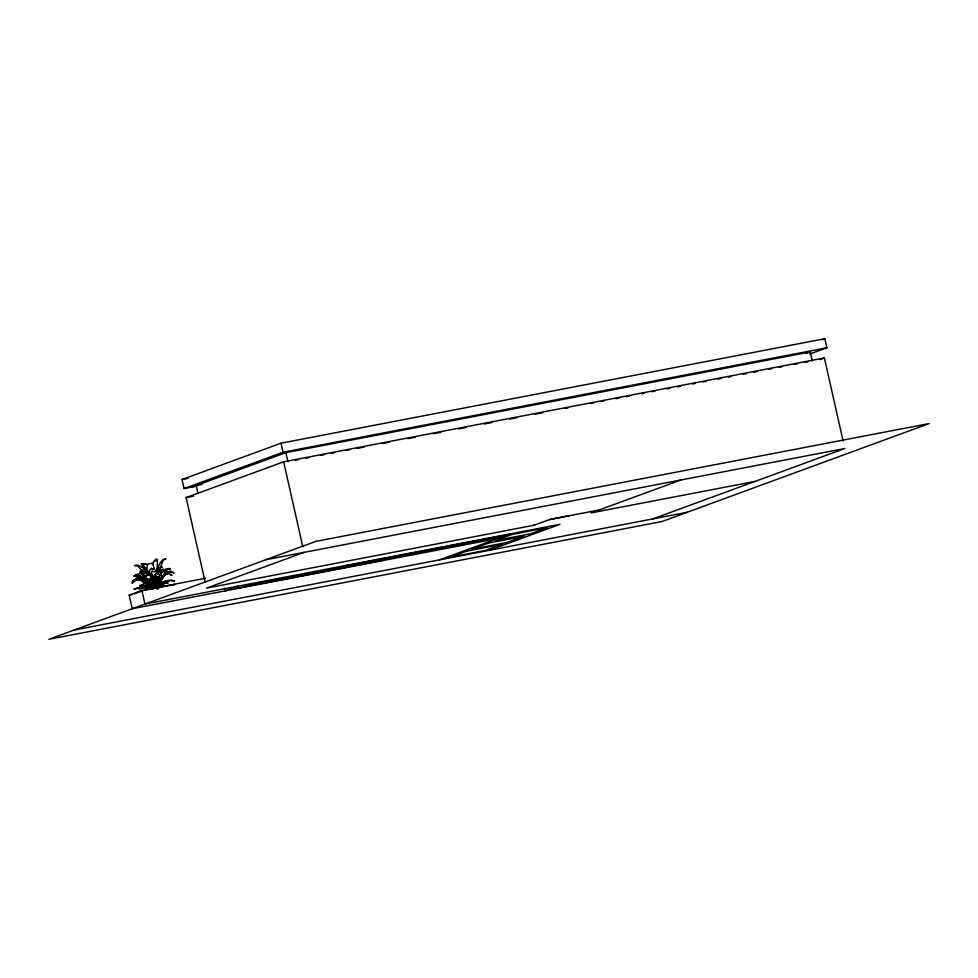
<?xml version="1.0" encoding="UTF-8"?>
<svg xmlns="http://www.w3.org/2000/svg" width="978" height="978" viewBox="0 0 978 978"><rect width="100%" height="100%" fill="white"/><g stroke="black" fill="none" stroke-linecap="round" stroke-linejoin="round"><path stroke-width="1.47" d="M157.984 588.952L158.705 578.927M156.871 569.502C157.58 563.132 158.607 552.57 152.36 564.306M142.531 586.971L145.453 587.46L141.455 586.751C128.913 591.617 134.133 588.267 141.822 586.996M156.333 586.702L156.529 582.472M158.412 588.56L158.644 578.389L161.248 577.754L165.905 572.167C168.509 572.423 159.035 570.37 158.167 573.34M154.842 583.181L155.099 578.108L153.986 578.365L153.803 583.414L154.903 588.279L151.517 578.915M159.255 587.044L159.695 578.389L156.26 576.225M161.358 573.194L161.113 574.954L157.336 577.937L155.111 577.362L154.622 574.771L156.284 573.683L160.49 575.125L163.02 568.903L163.668 570.773M159.328 586.335L160.099 580.81L164.793 572.974L168.754 571.555L174.06 573.035L170.575 571.005L167.262 572.656L163.265 577.069L161.945 576.128M158.387 579.062L157.776 587.595M162.152 575.541L159.622 580.834L158.803 587.741L160.38 581.054L163.46 576.861L160.759 581.03L158.998 587.668M157.103 588.829L158.081 583.976M157.287 588.744L158.595 582.631M159.157 585.822L162.165 577.766L165.563 574.465L168.864 573.414L172.03 575.443L169.39 574.147M159.475 585.7L161.908 578.67L160.844 577.619M147.482 574.172L148.277 571.837M156.602 588.035L156.504 581.665L158.008 577.57L156.945 577.79L155.514 581.873L155.918 588.169M156.223 580.088L157.116 577.668M159.805 587.02L160.991 584.648L164.341 582.533M158.436 569.257L158.705 568.365L156.676 568.927M156.847 560.846L157.556 559.856L157.152 560.443M162.103 571.225L167.018 569.44L163.754 570.797M145.82 578.035L145.331 579.086L149.463 582.705L152.165 587.668M155.429 574.673C155.905 571.128 163.216 566.604 161.859 572.252M161.896 572.839L162.519 571.568C162.959 567.533 173.986 569.954 169.536 568.499L168.265 568.536L165.71 571.238M139.707 575.822L135.575 576.494L139.426 575.761L148.9 581.152L149.927 580.394M158.326 582.754L160.869 578.34M159.047 570.761L163.265 560.211L166.089 558.719C162.531 557.619 157.079 566.543 157.495 571.47L157.971 571.555M157.495 570.92C157.165 568.267 166.028 565.614 160.526 567.79M156.089 579.538L156.859 578.511M155.465 577.9L156.235 580.688M156.089 576.091L155.111 577.142L152.91 576.665L151.504 574.575L151.614 571.445L154.463 571.751L156.651 569.929L157.91 571.066L158.375 573.878M152.959 579.978L150.734 580.529M160.025 586.409L162.568 583.829L159.377 586.507L160.563 585.101L158.717 584.942M152.702 562.692L154.964 561.005M138.693 576.323L137.36 574.771L140.477 577.815L146.187 579.245M162.69 575.798L160.771 578.585L159.952 578.059M153.619 586.934L155.392 585.981M134.964 580.773L132.177 583.463L134.072 579.685L137.495 579.441L142.69 581.03L143.216 581.971L143.864 580.92M165.514 572.9C168.02 569.832 176.236 572.888 166.016 572.497M159.5 577.362L157.654 578.805L155.636 578.511L155.27 575.932M134.194 580.04C130.869 582.362 137.984 575.92 139.756 579.269L144.634 581.47C145.588 583.169 145.111 579.697 143.069 580.101M163.13 582.778L168.033 583.23L167.275 582.179L165.844 582.228M155.319 577.851L151.932 578.401M164.28 574.893L167.372 573.829M196.749 486.103L184.072 488.535L182.03 479.489L281.041 443.181L824.833 338.718L826.875 347.777L809.698 354.073M184.072 488.535L283.082 452.227L826.875 347.777M192.263 486.971L285.906 452.618L810.249 351.909L812.29 360.955M205.172 582.203L186.101 497.594L283.657 461.824L824.381 357.96L843.122 441.078M821.972 339.769L824.833 338.718M497.729 538.511L132.213 608.732L129.145 595.15L141.896 590.467L205.441 578.267M134.194 593.89L143.68 590.419M172.287 585.394L175.001 584.392L145.172 590.125M806.006 353.461L810.249 351.909M820.114 359.525L824.381 357.96M304.06 552.374L206.517 588.145L534.232 525.198M238.057 586.177L225.319 590.846L224.708 588.133M346.615 565.321L344.672 566.03L503.731 535.479L492.949 539.44M439.538 559.856L510.479 533.841M533.89 525.259L549.832 519.465L598.988 510.027M569.282 515.675L549.171 519.66M489.037 550.345L559.966 524.342L144.952 604.049L141.896 590.467M680.933 479.978L591.189 512.888L755.04 481.421M652.888 518.878L844.784 448.499L265.918 559.697M151.896 589.135L148.35 585.48L139.915 585.382C138.668 588.145 145.172 581.397 147.323 583.536C150.245 584.71 146.309 587.35 151.419 589.282M154.879 577.925L155.612 577.717M142.03 574.453L143.448 574.074M155.306 579.514L156.333 579.257M152.898 586.971L153.901 586.751M151.443 574.514L152.189 574.343L150.844 574.135M147.751 582.008L148.411 581.873M182.03 479.489L188.02 478.34M295.442 460.235L298.437 459.66M305.931 458.23L308.926 457.655M320.906 455.345L323.901 454.77M331.395 453.34L334.39 452.753M346.371 450.455L349.366 449.88M356.86 448.437L364.354 447.007M382.325 443.547L389.819 442.105M407.802 438.657L415.283 437.215M433.266 433.767L440.76 432.325M458.731 428.877L466.225 427.435M484.196 423.987L491.689 422.545M509.672 419.085L517.154 417.655M535.137 414.195L542.631 412.753M565.101 408.437L568.096 407.863M590.565 403.547L593.56 402.973M601.054 401.53L604.049 400.956M616.03 398.657L619.037 398.083M626.519 396.64L629.514 396.066M641.507 393.767L644.502 393.193M651.996 391.75L654.991 391.176M666.972 388.877L669.967 388.303M677.461 386.86L680.456 386.286M692.436 383.987L695.431 383.4M702.925 381.97L705.92 381.396M717.913 379.085L720.908 378.51M728.39 377.08L731.385 376.506M743.378 374.195L746.373 373.62M753.867 372.178L756.862 371.603M768.842 369.305L771.838 368.73M779.332 367.288L782.327 366.713M794.307 364.415L797.302 363.84M804.796 362.398L807.791 361.823M202.153 484.391L196.162 485.54L197.911 493.291M186.101 497.594L193.571 496.164M129.145 595.15L132.103 594.575M244.83 585.883L391.665 557.656M351.603 565.7L498.438 537.484M237.409 588.157L384.244 559.942M74.01 630.064L687.192 512.289M140.502 579.416L136.431 579.942M159.047 570.492L160.368 570.26M146.15 579.037L140.343 575.871L136.419 574.905C128.913 579 139.805 570.956 142.58 574.722L144.72 576.421M149.255 580.015L152.189 579.416L153.302 577.179C153.742 572.741 140.27 570.687 144.634 575.639M149.133 581.005L150.795 583.01M149.781 574.465L149.353 570.907L150.367 569.025L154.671 569.392M143.326 569.954L140.257 570.529L143.949 575.956M152.385 586.666L149.854 586.739L149.707 586.042M152.91 585.357L150.209 585.26C148.986 581.727 154.243 585.846 155.355 582.705L156.443 583.487L155.881 584.636L152.91 585.357L153.827 588.23M136.223 579.477L133.558 580.076L132.14 582.13L136.431 578.169L141.089 577.851L144.304 580.113L143.839 581.274L138.497 579.159M147.433 564.392L142.152 563.878L147.947 571.091M162.311 570.284L163.705 570.651M150.001 589.245L146.627 588.157L150.685 589.135M144.487 572.631L139.781 572.057L144.096 572.02L146.468 573.719M147.226 588.511L148.57 588.988L145.367 587.864M146.37 564.44L141.26 563.719L146.077 571.751L148.13 573.169M148.46 582.081L144.035 581.103L143.057 579.966M147.128 584.404L142.886 581.776L147.568 584.367M146.896 583.732C140.844 579.074 152.006 586.592 151.834 588.915M155.343 587.338L153.399 585.651L154.402 585.419L156.284 587.118M149.316 573.573L147.69 572.228C147.091 569.526 145.942 565.015 149.133 563.67L152.507 563.304L154.548 569.44M147.568 579.856L150.624 582.497L153.02 587.521M146.174 571.458L148.424 574.135M147.006 584.111L143.717 581.103L147.385 583.952M143.167 577.216C142.592 581.47 146.908 572.864 150.575 575.419L151.822 576.837L149.5 579.673L144.279 577.252M143.081 577.313C139.536 577.362 148.522 573.365 150.392 576.103L151.81 577.68L149.817 580.48L144.548 577.839M147.996 585.431L151.468 589.526M147.861 585.174L151.333 589.392M148.411 585.394L150.93 588.475M148.228 585.015L151.602 589.282M143.888 572.387L137.58 565.907L134.487 565.736C137.275 563.206 146.003 568.927 147.678 573.597M148.558 584.954L151.602 588.915M153.583 584.331L151.272 580.822L152.385 580.565L153.876 582.925M152.25 588.939L145.245 578.927L152.47 588.842M151.492 568.108L152.507 570.003M153.143 579.991L154.304 582.167M151.456 579.172L154.842 587.081M152.837 577.631L155.954 587.656M152.874 588.084L149.548 580.394L150.465 580.15L153.534 587.9M151.602 578.964L154.707 587.106M152.971 588.866L149.169 579.538L150.16 579.282L153.607 588.707M153.778 576.959L155.013 579.648M151.211 581.262L154.108 587.68M150.991 579.82L154.353 587.582M150.6 582.436L152.641 587.778M153.167 588.401L150.771 580.162L151.7 579.905L152.519 584.062M152.776 580.027L154.573 586.739L152.617 577.974M285.906 452.618L287.948 461.677M281.041 443.181L283.082 452.227M283.657 461.824L302.728 546.433M154.952 577.448L155.123 578.291M155.172 583.744L156.04 587.815M153.534 579.795L155.282 587.949M156.113 584.881L156.676 587.497L156.052 583.658M155.368 587.864L153.289 577.631M155.857 588.059L154.304 581.604L154.744 577.032L155.808 576.8L155.294 581.384L156.346 588.047M154.83 582.399L155.832 587.851M156.553 582.179L157.311 588.695M156.333 587.656L155.967 583.291L157.287 578.768L158.216 578.597L156.835 583.132L156.993 587.546M156.125 582.668L156.309 585.614M157.189 579.917L157.421 586.959M157.519 579.905L157.666 586.947M157.091 582.423L157.14 586.898M174.475 580.859L170.429 580.394L163.571 583.695L166.835 581.348L170.502 580.321L174.475 580.859M163.827 583.976L161.394 586.409L163.827 583.952M161.59 582.46L160.747 583.67L162.14 584L166.517 581.054C174.328 579.709 165.135 580.736 162.201 581.824L161.59 582.46M147.654 587.68L141.81 587.411C134.952 591.14 143.13 587.839 146.431 586.8L148.363 587.46L147.654 587.68M315.918 541.36L48.9 639.282L662.082 521.494L929.1 423.572L315.918 541.36M488.499 543.071L471.714 549.233L506.959 542.46L523.743 536.299L488.499 543.071M512.154 534.404L495.369 540.553L530.614 533.78L547.399 527.631L512.154 534.404M466.775 551.103L449.99 557.264L485.235 550.492L502.032 544.343L466.775 551.103"/></g></svg>
